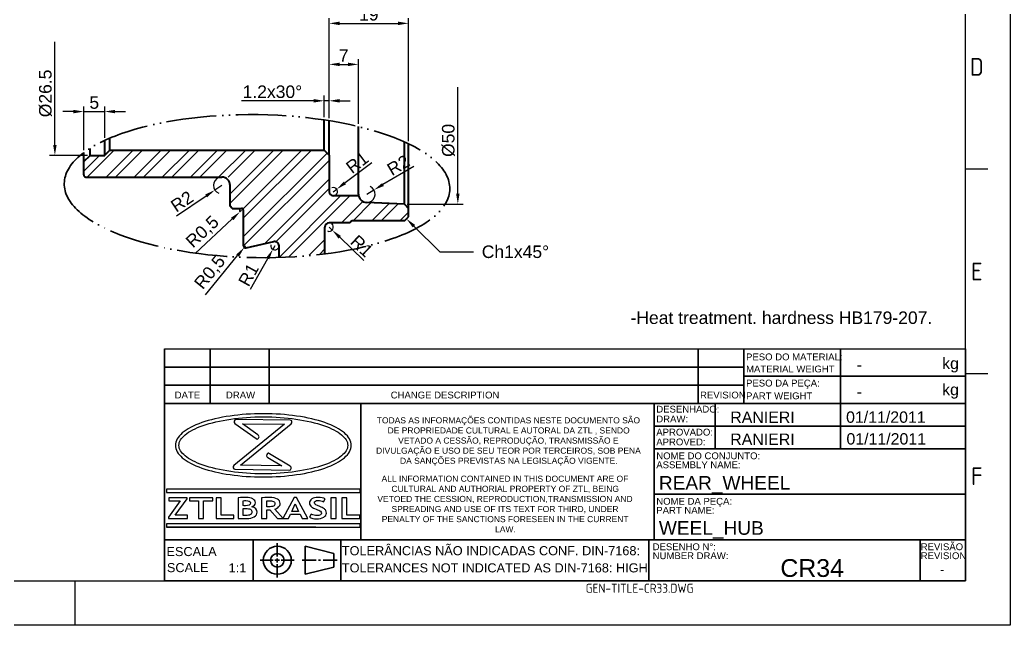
# Model space of a CAD drawing. Header units: millimetres. Extents: x 2429 to 3344, y 1091 to 1407.
# Drawn here: x 2639.6 to 2876.6, y 1091 to 1236 of the extents above; entities that cross this region are included whole.
import ezdxf
from ezdxf import colors
from ezdxf.entities.mleader import LeaderData, LeaderLine
from ezdxf.enums import TextEntityAlignment as Align
from ezdxf.math import Vec2, Vec3

# ---------------------------------------------------------------- set-up
doc = ezdxf.new("R2010")
doc.units = ezdxf.units.MM
doc.linetypes.add('ACAD_ISO02W100', pattern=[15, 12, -3])
doc.linetypes.add('ACAD_ISO05W100', pattern=[33, 24, -3, 0, -3, 0, -3])
for name, color, linetype, lineweight in [('AM_0', 7, 'Continuous', 40), ('AM_5', 3, 'Continuous', 25), ('AM_7', 4, 'Continuous', 35), ('AM_8', 40, 'ACAD_ISO02W100', 35), ('AM_BOR', 2, 'ACAD_ISO05W100', 35)]:
    doc.layers.add(name, color=color, linetype=linetype, lineweight=lineweight)
doc.layers.add('Camada 1', color=7, linetype='Continuous')
doc.styles.add('ACISOTS', font='isocp.shx', dxfattribs={"height": 1})
doc.styles.get("Standard").update_dxf_attribs({"font": 'arial.ttf'})
doc.dimstyles.new('ISO-25', dxfattribs={"dimtxt": 3, "dimasz": 2.5, "dimexe": 1.25, "dimexo": 0.625, "dimtad": 1, "dimtxsty": 'Standard', "dimcen": 2.5, "dimadec": 0, "dimazin": 0, "dimtfac": 1, "dimtmove": 0, "dimatfit": 3, "dimfxl": 1, "dimarcsym": 0})

# ---------------------------------------------------------------- blocks, each defined once
blk = doc.blocks.new('A3 ZTL')
for p, q in [((401.17, 9.78), (401.17, 280.82)), ((19.57, 9.78), (401.17, 9.78))]:
    blk.add_line(p, q)
at = {"layer": 'AM_BOR', "color": 135, "linetype": 'Continuous', "lineweight": 25}
for p, q in [((410.96, 290.61), (410.96, 0)), ((410.96, 0), (0, 0))]:
    blk.add_line(p, q, dxfattribs=at)
at = {"layer": 'AM_BOR', "color": 135, "lineweight": 25}
for p, q in [((406.07, 100.29), (401.17, 100.29)), ((406.07, 55.28), (401.17, 55.28)), ((205.48, 9.78), (205.48, 0))]:
    blk.add_line(p, q, dxfattribs=at)
at = {"layer": 'AM_BOR', "color": 135, "lineweight": 25, "style": 'ACISOTS'}
for s, p in [('D', (403.62, 122.8)), ('E', (403.62, 77.79)), ('F', (403.62, 32.78))]:
    blk.add_text(s, height=3.91, dxfattribs=at).set_placement(p, align=Align.MIDDLE)
blk = doc.blocks.new('*D73')
at = {"layer": 'AM_5', "color": 0, "lineweight": -2}
for p, q in [((2652.43, 1214.02), (2649.93, 1214.02)), ((2654.93, 1204.81), (2654.93, 1215.27)), ((2654.93, 1214.02), (2659.93, 1214.02)), ((2659.93, 1207.73), (2659.93, 1215.27)), ((2662.43, 1214.02), (2664.93, 1214.02))]:
    blk.add_line(p, q, dxfattribs=at)
at = {"layer": 'AM_5', "color": 0}
for points in [[(2652.43, 1214.43), (2652.43, 1213.6), (2654.93, 1214.02)], [(2662.43, 1214.43), (2662.43, 1213.6), (2659.93, 1214.02)]]:
    blk.add_solid(points, dxfattribs=at)
at = {"layer": 'Defpoints', "color": 0}
for p in [(2659.93, 1214.02), (2659.93, 1207.1), (2654.93, 1204.18)]:
    blk.add_point(p, dxfattribs=at)
at = {"layer": 'AM_5', "color": 0, "insert": (2657.43, 1216.17), "char_height": 3, "attachment_point": 5}
blk.add_mtext('5', dxfattribs=at)
blk = doc.blocks.new('*D75')
at = {"layer": 'AM_5', "color": 0, "lineweight": -2}
for p, q in [((2687.93, 1196.33), (2686.27, 1195.21)), ((2677.1, 1189.04), (2684.2, 1193.82))]:
    blk.add_line(p, q, dxfattribs=at)
blk.add_arc((2687.93, 1196.33), 2, 107.9049, 249.7441, dxfattribs=at)
at = {"layer": 'AM_5', "color": 0}
blk.add_solid([(2683.97, 1194.16), (2684.43, 1193.47), (2686.27, 1195.21)], dxfattribs=at)
at = {"layer": 'Defpoints', "color": 0}
for p in [(2686.27, 1195.21), (2687.93, 1196.33)]:
    blk.add_point(p, dxfattribs=at)
at = {"layer": 'AM_5', "color": 0, "insert": (2678.42, 1192.5), "char_height": 3, "attachment_point": 5, "rotation": 33.9342}
blk.add_mtext('R2', dxfattribs=at)
blk = doc.blocks.new('*D76')
at = {"layer": 'AM_5', "color": 0, "lineweight": -2}
for p, q in [((2713.63, 1186.33), (2714.36, 1185.64)), ((2721.94, 1178.37), (2716.16, 1183.91))]:
    blk.add_line(p, q, dxfattribs=at)
blk.add_arc((2713.63, 1186.33), 1, 244.6032, 54.1901, dxfattribs=at)
at = {"layer": 'AM_5', "color": 0}
blk.add_solid([(2716.45, 1184.21), (2715.87, 1183.61), (2714.36, 1185.64)], dxfattribs=at)
at = {"layer": 'Defpoints', "color": 0}
for p in [(2713.63, 1186.33), (2714.36, 1185.64)]:
    blk.add_point(p, dxfattribs=at)
at = {"layer": 'AM_5', "color": 0, "insert": (2721.43, 1181.81), "char_height": 3, "attachment_point": 5, "rotation": 316.223}
blk.add_mtext('R1', dxfattribs=at)
blk = doc.blocks.new('*D77')
at = {"layer": 'AM_5', "color": 0, "lineweight": -2}
for p, q in [((2733.88, 1200.88), (2726.51, 1196.54)), ((2722.63, 1194.25), (2724.36, 1195.26))]:
    blk.add_line(p, q, dxfattribs=at)
blk.add_arc((2722.63, 1194.25), 2, 285.519, 66.3555, dxfattribs=at)
at = {"layer": 'AM_5', "color": 0}
blk.add_solid([(2726.3, 1196.89), (2726.72, 1196.18), (2724.36, 1195.26)], dxfattribs=at)
at = {"layer": 'Defpoints', "color": 0}
for p in [(2724.36, 1195.26), (2722.63, 1194.25)]:
    blk.add_point(p, dxfattribs=at)
at = {"layer": 'AM_5', "color": 0, "insert": (2730.19, 1201.18), "char_height": 3, "attachment_point": 5, "rotation": 30.5457}
blk.add_mtext('R2', dxfattribs=at)
blk = doc.blocks.new('*D78')
at = {"layer": 'AM_5', "color": 0, "lineweight": -2}
for p, q in [((2723.83, 1201.75), (2717.43, 1196.94)), ((2714.63, 1194.83), (2715.43, 1195.43))]:
    blk.add_line(p, q, dxfattribs=at)
blk.add_arc((2714.63, 1194.83), 1, 305.8099, 108.6086, dxfattribs=at)
at = {"layer": 'AM_5', "color": 0}
blk.add_solid([(2717.18, 1197.27), (2717.68, 1196.6), (2715.43, 1195.43)], dxfattribs=at)
at = {"layer": 'Defpoints', "color": 0}
for p in [(2714.63, 1194.83), (2715.43, 1195.43)]:
    blk.add_point(p, dxfattribs=at)
at = {"layer": 'AM_5', "color": 0, "insert": (2720.34, 1201.8), "char_height": 3, "attachment_point": 5, "rotation": 36.9889}
blk.add_mtext('R1', dxfattribs=at)
blk = doc.blocks.new('*D79')
at = {"layer": 'AM_5', "color": 0, "lineweight": -2}
for p, q in [((2693.63, 1181.85), (2693.32, 1181.47)), ((2684.08, 1170.15), (2691.74, 1179.53))]:
    blk.add_line(p, q, dxfattribs=at)
at = {"layer": 'AM_5', "color": 0}
blk.add_solid([(2691.41, 1179.79), (2692.06, 1179.27), (2693.32, 1181.47)], dxfattribs=at)
at = {"layer": 'Defpoints', "color": 0}
for p in [(2693.32, 1181.47), (2693.63, 1181.85)]:
    blk.add_point(p, dxfattribs=at)
at = {"layer": 'AM_5', "color": 0, "insert": (2685.24, 1175.41), "char_height": 3, "attachment_point": 5, "rotation": 50.7765}
blk.add_mtext('R0,5', dxfattribs=at)
blk = doc.blocks.new('*D80')
at = {"layer": 'AM_5', "color": 0, "lineweight": -2}
for p, q in [((2700.63, 1181.88), (2700.15, 1181.01)), ((2694.85, 1171.48), (2698.93, 1178.82))]:
    blk.add_line(p, q, dxfattribs=at)
blk.add_arc((2700.63, 1181.88), 1, 169.3277, 324.1901, dxfattribs=at)
at = {"layer": 'AM_5', "color": 0}
blk.add_solid([(2698.57, 1179.02), (2699.3, 1178.62), (2700.15, 1181.01)], dxfattribs=at)
at = {"layer": 'Defpoints', "color": 0}
for p in [(2700.15, 1181.01), (2700.63, 1181.88)]:
    blk.add_point(p, dxfattribs=at)
at = {"layer": 'AM_5', "color": 0, "insert": (2694.33, 1174.92), "char_height": 3, "attachment_point": 5, "rotation": 60.9474}
blk.add_mtext('R1', dxfattribs=at)
blk = doc.blocks.new('*D81')
at = {"layer": 'AM_5', "color": 0, "lineweight": -2}
for p, q in [((2709.93, 1216.59), (2692.66, 1216.59)), ((2712.43, 1212.64), (2712.43, 1217.84)), ((2713.63, 1216.59), (2712.43, 1216.59)), ((2713.63, 1212.45), (2713.63, 1217.84)), ((2716.13, 1216.59), (2718.63, 1216.59))]:
    blk.add_line(p, q, dxfattribs=at)
at = {"layer": 'AM_5', "color": 0}
for points in [[(2709.93, 1217.01), (2709.93, 1216.18), (2712.43, 1216.59)], [(2716.13, 1217.01), (2716.13, 1216.18), (2713.63, 1216.59)]]:
    blk.add_solid(points, dxfattribs=at)
at = {"layer": 'Defpoints', "color": 0}
for p in [(2713.63, 1216.59), (2712.43, 1212.01), (2713.63, 1211.83)]:
    blk.add_point(p, dxfattribs=at)
at = {"layer": 'AM_5', "color": 0, "insert": (2700.05, 1218.75), "char_height": 3, "attachment_point": 5}
blk.add_mtext('1.2x30%%d', dxfattribs=at)
blk = doc.blocks.new('*D82')
at = {"layer": 'AM_5', "color": 0, "lineweight": -2}
for p, q in [((2692.63, 1190.33), (2692.27, 1189.99)), ((2681.57, 1180.04), (2690.44, 1188.29))]:
    blk.add_line(p, q, dxfattribs=at)
blk.add_arc((2692.63, 1190.33), 0.5, 161.6197, 222.925, dxfattribs=at)
at = {"layer": 'AM_5', "color": 0}
blk.add_solid([(2690.15, 1188.59), (2690.72, 1187.98), (2692.27, 1189.99)], dxfattribs=at)
at = {"layer": 'Defpoints', "color": 0}
for p in [(2692.27, 1189.99), (2692.63, 1190.33)]:
    blk.add_point(p, dxfattribs=at)
at = {"layer": 'AM_5', "color": 0, "insert": (2683.44, 1185.09), "char_height": 3, "attachment_point": 5, "rotation": 42.925}
blk.add_mtext('R0,5', dxfattribs=at)
blk = doc.blocks.new('*D83')
at = {"layer": 'AM_5', "color": 0, "lineweight": -2}
for p, q in [((2713.63, 1212.45), (2713.63, 1226.57)), ((2716.13, 1225.32), (2718.13, 1225.32)), ((2720.63, 1211.05), (2720.63, 1226.57))]:
    blk.add_line(p, q, dxfattribs=at)
at = {"layer": 'AM_5', "color": 0}
for points in [[(2716.13, 1225.73), (2716.13, 1224.9), (2713.63, 1225.32)], [(2718.13, 1225.73), (2718.13, 1224.9), (2720.63, 1225.32)]]:
    blk.add_solid(points, dxfattribs=at)
at = {"layer": 'Defpoints', "color": 0}
for p in [(2720.63, 1225.32), (2713.63, 1211.83), (2720.63, 1210.43)]:
    blk.add_point(p, dxfattribs=at)
at = {"layer": 'AM_5', "color": 0, "insert": (2717.13, 1227.44), "char_height": 3, "attachment_point": 5}
blk.add_mtext('7', dxfattribs=at)
blk = doc.blocks.new('*D84')
at = {"layer": 'AM_5', "color": 0, "lineweight": -2}
for p, q in [((2713.63, 1213.08), (2713.63, 1236.39)), ((2716.13, 1235.14), (2730.13, 1235.14)), ((2732.63, 1206.92), (2732.63, 1236.39))]:
    blk.add_line(p, q, dxfattribs=at)
at = {"layer": 'AM_5', "color": 0}
for points in [[(2716.13, 1235.56), (2716.13, 1234.73), (2713.63, 1235.14)], [(2730.13, 1235.56), (2730.13, 1234.73), (2732.63, 1235.14)]]:
    blk.add_solid(points, dxfattribs=at)
at = {"layer": 'Defpoints', "color": 0}
for p in [(2732.63, 1235.14), (2713.63, 1212.45), (2732.63, 1206.3)]:
    blk.add_point(p, dxfattribs=at)
at = {"layer": 'AM_5', "color": 0, "insert": (2723.13, 1237.3), "char_height": 3, "attachment_point": 5}
blk.add_mtext('19', dxfattribs=at)

msp = doc.modelspace()

# ---------------------------------------------------------------- hatches: boundary and pattern name
at = {"layer": 'AM_7'}
h = msp.add_hatch(dxfattribs=at)
h.set_pattern_fill('ANSI32', color=256, scale=0.5, style=0)
h.set_pattern_definition([(45, (-342.629, -80.3334), (-3.367596, 3.367596), []), (45, (-340.384, -80.3334), (-3.367596, 3.367596), [])])
edge = h.paths.add_edge_path()
edge.add_line((2720.634, 1193.83), (2714.634, 1193.83))
edge.add_arc((2714.634, 1194.83), 1, 180, 270, ccw=False)
edge.add_line((2713.634, 1194.83), (2713.634, 1203.608))
edge.add_line((2713.634, 1203.608), (2712.434, 1204.808))
edge.add_line((2712.434, 1204.808), (2661.134, 1204.808))
edge.add_line((2661.134, 1204.808), (2659.934, 1203.608))
edge.add_line((2659.934, 1203.608), (2659.934, 1203.53))
edge.add_line((2659.934, 1203.53), (2656.434, 1203.53))
edge.add_line((2656.434, 1203.53), (2654.934, 1202.03))
edge.add_line((2654.934, 1202.03), (2654.934, 1198.83))
edge.add_arc((2655.434, 1198.83), 0.5, 180, 270)
edge.add_line((2655.434, 1198.33), (2689.434, 1198.33))
edge.add_arc((2689.434, 1197.83), 0.5, 0, 90, ccw=False)
edge.add_line((2689.934, 1197.83), (2689.934, 1191.33))
edge.add_line((2689.934, 1191.33), (2690.434, 1190.83))
edge.add_line((2690.434, 1190.83), (2692.634, 1190.83))
edge.add_arc((2692.634, 1190.33), 0.5, 0, 90, ccw=False)
edge.add_line((2693.134, 1190.33), (2693.134, 1181.854))
edge.add_arc((2693.634, 1181.854), 0.5, 180, 282.60016)
edge.add_line((2693.743, 1181.366), (2700.416, 1182.858))
edge.add_arc((2700.634, 1181.882), 1, 0, 102.60016, ccw=False)
edge.add_line((2701.634, 1181.882), (2701.634, 1179.076))
edge.add_ellipse((2696.372, 1196.155), major_axis=(-46.124, 0.653), ratio=0.3712639, start_angle=96.85186, end_angle=110.94555)
edge.add_line((2712.634, 1179.929), (2712.634, 1186.33))
edge.add_arc((2713.634, 1186.33), 1, 90, 180, ccw=False)
edge.add_line((2713.634, 1187.33), (2718.634, 1187.33))
edge.add_arc((2719.134, 1187.33), 0.5, 90, 180, ccw=False)
edge.add_line((2719.134, 1187.83), (2731.634, 1187.83))
edge.add_line((2731.634, 1187.83), (2732.634, 1188.83))
edge.add_line((2732.634, 1188.83), (2732.634, 1190.83))
edge.add_line((2732.634, 1190.83), (2731.635, 1191.872))
edge.add_line((2731.635, 1191.872), (2720.634, 1192.33))
edge.add_line((2720.634, 1192.33), (2720.634, 1193.83))

# ---------------------------------------------------------------- linework, layer by layer
at = {"linetype": 'Continuous'}
msp.add_line((2674.261, 1157.192), (2865.925, 1157.192), dxfattribs=at)
at = {"layer": 'AM_0'}
for p, q in [((2712.434, 1204.808), (2712.434, 1212.015)), ((2713.634, 1203.608), (2713.634, 1211.827)), ((2720.634, 1194.248), (2720.634, 1210.426)), ((2659.934, 1203.53), (2659.934, 1207.101)), ((2661.134, 1204.808), (2661.134, 1207.637)), ((2731.635, 1191.872), (2731.635, 1206.765)), ((2732.634, 1188.83), (2732.634, 1206.297)), ((2654.934, 1202.03), (2654.934, 1204.184)), ((2656.434, 1203.53), (2656.434, 1205.211)), ((2659.934, 1203.608), (2661.134, 1204.808)), ((2661.134, 1204.808), (2712.434, 1204.808)), ((2713.634, 1203.608), (2712.434, 1204.808)), ((2654.934, 1202.03), (2656.434, 1203.53)), ((2654.934, 1198.83), (2654.934, 1202.03)), ((2656.434, 1203.53), (2659.934, 1203.53)), ((2713.634, 1203.608), (2713.634, 1194.83)), ((2655.434, 1198.33), (2687.934, 1198.33)), ((2689.934, 1191.33), (2689.934, 1196.33)), ((2720.634, 1193.83), (2714.634, 1193.83)), ((2731.635, 1191.872), (2722.551, 1192.25)), ((2690.434, 1190.83), (2689.934, 1191.33)), ((2690.434, 1190.83), (2692.634, 1190.83)), ((2693.134, 1181.854), (2693.134, 1190.33)), ((2731.635, 1191.872), (2732.634, 1190.83)), ((2718.634, 1187.33), (2713.634, 1187.33)), ((2718.634, 1187.33), (2718.634, 1187.33)), ((2731.634, 1187.83), (2719.134, 1187.83)), ((2731.634, 1187.83), (2732.634, 1188.83)), ((2712.634, 1179.929), (2712.634, 1186.33)), ((2693.743, 1181.366), (2700.416, 1182.858)), ((2701.634, 1179.076), (2701.634, 1181.882))]:
    msp.add_line(p, q, dxfattribs=at)
for centre, radius, start, end in [((2655.434, 1198.83), 0.5, 180, 270), ((2687.934, 1196.33), 2, 0, 90), ((2714.634, 1194.83), 1, 180, 270), ((2722.634, 1194.248), 2, 180, 267.61406), ((2692.634, 1190.33), 0.5, 0, 90), ((2713.634, 1186.33), 1, 90, 180), ((2719.134, 1187.33), 0.5, 90, 180), ((2700.634, 1181.882), 1, 0, 102.60016), ((2693.634, 1181.854), 0.5, 180, 282.60016)]:
    msp.add_arc(centre, radius, start, end, dxfattribs=at)
at = {"layer": 'AM_5'}
for p, q in [((2648.009, 1206.03), (2648.009, 1230.7)), ((2744.42, 1194.372), (2744.42, 1219.832)), ((2655.809, 1203.53), (2646.759, 1203.53)), ((2732.26, 1191.872), (2745.67, 1191.872))]:
    msp.add_line(p, q, dxfattribs=at)
for points in [[(2647.592, 1206.03), (2648.426, 1206.03), (2648.009, 1203.53)], [(2744.003, 1194.372), (2744.837, 1194.372), (2744.42, 1191.872)]]:
    msp.add_solid(points, dxfattribs=at)
at = {"layer": 'AM_8', "color": 0, "linetype": 'Continuous'}
for p, q in [((2674.261, 1157.192), (2674.261, 1101.653)), ((2685.151, 1157.192), (2685.151, 1144.124)), ((2699.308, 1157.192), (2699.308, 1144.124)), ((2801.944, 1157.192), (2801.944, 1144.124)), ((2812.834, 1144.124), (2812.834, 1157.192)), ((2835.978, 1157.192), (2835.978, 1150.658)), ((2865.925, 1101.653), (2865.925, 1157.192)), ((2812.834, 1152.836), (2674.261, 1152.836)), ((2812.834, 1150.658), (2865.925, 1150.658)), ((2835.978, 1150.658), (2835.978, 1144.124)), ((2674.261, 1148.48), (2812.834, 1148.48)), ((2674.261, 1144.124), (2789.695, 1144.124)), ((2721.248, 1144.124), (2721.248, 1111.454)), ((2789.695, 1144.124), (2865.925, 1144.124)), ((2791.358, 1144.124), (2791.358, 1123.433)), ((2806.03, 1144.124), (2806.03, 1133.234)), ((2835.978, 1144.124), (2835.978, 1133.234)), ((2791.358, 1138.679), (2865.925, 1138.679)), ((2791.358, 1133.234), (2865.925, 1133.234)), ((2791.358, 1123.433), (2791.358, 1111.454)), ((2791.358, 1122.344), (2865.925, 1122.344)), ((2674.738, 1114.515), (2710.413, 1114.515)), ((2789.695, 1111.454), (2674.261, 1111.454)), ((2722.571, 1111.454), (2674.261, 1111.454)), ((2695.425, 1111.454), (2695.425, 1101.653)), ((2716.396, 1111.454), (2716.396, 1101.653)), ((2789.695, 1111.454), (2855.035, 1111.454)), ((2790.149, 1101.653), (2790.149, 1111.454)), ((2865.925, 1111.454), (2855.035, 1111.454)), ((2855.035, 1111.454), (2855.035, 1101.653)), ((2701.228, 1110.668), (2701.228, 1107.436)), ((2714.766, 1108.169), (2707.915, 1109.906)), ((2707.915, 1109.906), (2707.915, 1103.201)), ((2701.228, 1106.987), (2701.228, 1106.022)), ((2714.766, 1108.169), (2714.766, 1104.938)), ((2697.133, 1106.553), (2700.207, 1106.553)), ((2700.674, 1106.553), (2701.756, 1106.553)), ((2701.228, 1105.589), (2701.228, 1102.439)), ((2702.172, 1106.553), (2705.227, 1106.553)), ((2707.168, 1106.553), (2710.537, 1106.553)), ((2714.766, 1104.938), (2707.915, 1103.201)), ((2711.056, 1106.553), (2711.598, 1106.553)), ((2712.225, 1106.553), (2715.561, 1106.553)), ((2674.261, 1101.653), (2865.925, 1101.653))]:
    msp.add_line(p, q, dxfattribs=at)
for radius in [3.352, 1.616]:
    msp.add_circle((2701.228, 1106.553), radius, dxfattribs=at)
at = {"layer": 'AM_BOR', "ltscale": 0.5, "extrusion": (0, 0, -1)}
msp.add_ellipse((2696.372, 1196.155), major_axis=(-46.124, 0.653), ratio=0.3712639, dxfattribs=at)
at = {"layer": 'Camada 1'}
for points, knots in [([(2697.884, 1141.648), (2700.693, 1141.648), (2703.378, 1141.451), (2705.831, 1141.095), (2705.831, 1141.095), (2708.38, 1140.725), (2710.679, 1140.182), (2712.607, 1139.509), (2712.607, 1139.509), (2714.587, 1138.819), (2716.184, 1137.985), (2717.276, 1137.052), (2717.276, 1137.052), (2718.339, 1136.143), (2718.926, 1135.138), (2718.926, 1134.076), (2718.926, 1134.076), (2718.926, 1133.014), (2718.339, 1132.009), (2717.276, 1131.1), (2717.276, 1131.1), (2716.184, 1130.167), (2714.587, 1129.333), (2712.607, 1128.642), (2712.607, 1128.642), (2710.679, 1127.969), (2708.38, 1127.426), (2705.831, 1127.056), (2705.831, 1127.056), (2703.378, 1126.7), (2700.693, 1126.503), (2697.884, 1126.503), (2697.884, 1126.503), (2695.074, 1126.503), (2692.389, 1126.7), (2689.936, 1127.056), (2689.936, 1127.056), (2687.387, 1127.426), (2685.088, 1127.969), (2683.16, 1128.642), (2683.16, 1128.642), (2681.181, 1129.333), (2679.583, 1130.167), (2678.491, 1131.1), (2678.491, 1131.1), (2677.428, 1132.009), (2676.841, 1133.014), (2676.841, 1134.076), (2676.841, 1134.076), (2676.841, 1135.138), (2677.428, 1136.143), (2678.491, 1137.052), (2678.491, 1137.052), (2679.583, 1137.985), (2681.181, 1138.819), (2683.16, 1139.509), (2683.16, 1139.509), (2685.088, 1140.182), (2687.387, 1140.725), (2689.937, 1141.095), (2689.937, 1141.095), (2692.389, 1141.451), (2695.074, 1141.648), (2697.884, 1141.648)], [0, 0, 0, 0, 0.0588235, 0.0588235, 0.0588235, 0.0588235, 0.1176471, 0.1176471, 0.1176471, 0.1176471, 0.1764706, 0.1764706, 0.1764706, 0.1764706, 0.2352941, 0.2352941, 0.2352941, 0.2352941, 0.2941176, 0.2941176, 0.2941176, 0.2941176, 0.3529412, 0.3529412, 0.3529412, 0.3529412, 0.4117647, 0.4117647, 0.4117647, 0.4117647, 0.4705882, 0.4705882, 0.4705882, 0.4705882, 0.5294118, 0.5294118, 0.5294118, 0.5294118, 0.5882353, 0.5882353, 0.5882353, 0.5882353, 0.6470588, 0.6470588, 0.6470588, 0.6470588, 0.7058824, 0.7058824, 0.7058824, 0.7058824, 0.7647059, 0.7647059, 0.7647059, 0.7647059, 0.8235294, 0.8235294, 0.8235294, 0.8235294, 0.8823529, 0.8823529, 0.8823529, 0.8823529, 1, 1, 1, 1]), ([(2697.884, 1140.901), (2695.123, 1140.901), (2692.49, 1140.709), (2690.088, 1140.361), (2690.088, 1140.361), (2687.592, 1140), (2685.346, 1139.471), (2683.467, 1138.815), (2683.467, 1138.815), (2681.639, 1138.177), (2680.165, 1137.423), (2679.162, 1136.595), (2679.162, 1136.595), (2678.209, 1135.809), (2677.683, 1134.957), (2677.683, 1134.076), (2677.683, 1134.076), (2677.683, 1133.195), (2678.209, 1132.343), (2679.162, 1131.557), (2679.162, 1131.557), (2680.165, 1130.729), (2681.639, 1129.975), (2683.467, 1129.337), (2683.467, 1129.337), (2685.346, 1128.681), (2687.592, 1128.152), (2690.088, 1127.79), (2690.088, 1127.79), (2692.49, 1127.443), (2695.123, 1127.25), (2697.884, 1127.25), (2697.884, 1127.25), (2700.644, 1127.25), (2703.278, 1127.443), (2705.679, 1127.79), (2705.679, 1127.79), (2708.175, 1128.152), (2710.421, 1128.681), (2712.3, 1129.337), (2712.3, 1129.337), (2714.129, 1129.975), (2715.602, 1130.729), (2716.606, 1131.557), (2716.606, 1131.557), (2717.558, 1132.343), (2718.084, 1133.195), (2718.084, 1134.076), (2718.084, 1134.076), (2718.084, 1134.957), (2717.558, 1135.809), (2716.606, 1136.595), (2716.606, 1136.595), (2715.602, 1137.423), (2714.129, 1138.177), (2712.3, 1138.815), (2712.3, 1138.815), (2710.421, 1139.471), (2708.175, 1140), (2705.679, 1140.361), (2705.679, 1140.361), (2703.277, 1140.709), (2700.644, 1140.901), (2697.884, 1140.901)], [0, 0, 0, 0, 0.0588235, 0.0588235, 0.0588235, 0.0588235, 0.1176471, 0.1176471, 0.1176471, 0.1176471, 0.1764706, 0.1764706, 0.1764706, 0.1764706, 0.2352941, 0.2352941, 0.2352941, 0.2352941, 0.2941176, 0.2941176, 0.2941176, 0.2941176, 0.3529412, 0.3529412, 0.3529412, 0.3529412, 0.4117647, 0.4117647, 0.4117647, 0.4117647, 0.4705882, 0.4705882, 0.4705882, 0.4705882, 0.5294118, 0.5294118, 0.5294118, 0.5294118, 0.5882353, 0.5882353, 0.5882353, 0.5882353, 0.6470588, 0.6470588, 0.6470588, 0.6470588, 0.7058824, 0.7058824, 0.7058824, 0.7058824, 0.7647059, 0.7647059, 0.7647059, 0.7647059, 0.8235294, 0.8235294, 0.8235294, 0.8235294, 0.8823529, 0.8823529, 0.8823529, 0.8823529, 1, 1, 1, 1]), ([(2696.133, 1135.688), (2696.133, 1135.688), (2691.092, 1139.301), (2691.092, 1139.301), (2691.092, 1139.301), (2690.717, 1139.57), (2690.869, 1140.252), (2691.311, 1140.249), (2691.311, 1140.249), (2691.311, 1140.249), (2704.331, 1140.144), (2704.331, 1140.144), (2704.331, 1140.144), (2704.759, 1140.141), (2704.918, 1139.496), (2704.569, 1139.212), (2704.569, 1139.212), (2704.569, 1139.212), (2692.447, 1129.337), (2692.447, 1129.337), (2692.447, 1129.337), (2692.447, 1129.337), (2702.272, 1129.179), (2702.272, 1129.179), (2702.272, 1129.179), (2702.272, 1129.179), (2698.967, 1131.169), (2698.967, 1131.169), (2698.967, 1131.169), (2698.75, 1131.3), (2698.533, 1131.431), (2698.722, 1131.885), (2698.722, 1131.885), (2698.911, 1132.339), (2699.129, 1132.208), (2699.346, 1132.078), (2699.346, 1132.078), (2699.346, 1132.078), (2704.3, 1129.093), (2704.3, 1129.093), (2704.3, 1129.093), (2704.705, 1128.849), (2704.562, 1128.122), (2704.105, 1128.129), (2704.105, 1128.129), (2704.105, 1128.129), (2691.086, 1128.339), (2691.086, 1128.339), (2691.086, 1128.339), (2690.659, 1128.345), (2690.503, 1128.987), (2690.851, 1129.271), (2690.851, 1129.271), (2690.851, 1129.271), (2702.96, 1139.135), (2702.96, 1139.135), (2702.96, 1139.135), (2702.96, 1139.135), (2692.868, 1139.217), (2692.868, 1139.217), (2692.868, 1139.217), (2692.868, 1139.217), (2696.569, 1136.564), (2696.569, 1136.564), (2696.569, 1136.564), (2696.775, 1136.417), (2696.981, 1136.269), (2696.764, 1135.831), (2696.764, 1135.831), (2696.546, 1135.393), (2696.34, 1135.54), (2696.133, 1135.688)], [0, 0, 0, 0, 0.0526316, 0.0526316, 0.0526316, 0.0526316, 0.1052632, 0.1052632, 0.1052632, 0.1052632, 0.1578947, 0.1578947, 0.1578947, 0.1578947, 0.2105263, 0.2105263, 0.2105263, 0.2105263, 0.2631579, 0.2631579, 0.2631579, 0.2631579, 0.3157895, 0.3157895, 0.3157895, 0.3157895, 0.3684211, 0.3684211, 0.3684211, 0.3684211, 0.4210526, 0.4210526, 0.4210526, 0.4210526, 0.4736842, 0.4736842, 0.4736842, 0.4736842, 0.5263158, 0.5263158, 0.5263158, 0.5263158, 0.5789474, 0.5789474, 0.5789474, 0.5789474, 0.6315789, 0.6315789, 0.6315789, 0.6315789, 0.6842105, 0.6842105, 0.6842105, 0.6842105, 0.7368421, 0.7368421, 0.7368421, 0.7368421, 0.7894737, 0.7894737, 0.7894737, 0.7894737, 0.8421053, 0.8421053, 0.8421053, 0.8421053, 0.8947368, 0.8947368, 0.8947368, 0.8947368, 1, 1, 1, 1]), ([(2674.828, 1123.581), (2674.828, 1123.581), (2720.939, 1123.581), (2720.939, 1123.581), (2720.939, 1123.581), (2720.939, 1123.581), (2721.03, 1123.581), (2721.03, 1123.581), (2721.03, 1123.581), (2721.03, 1123.581), (2721.03, 1123.491), (2721.03, 1123.491), (2721.03, 1123.491), (2721.03, 1123.491), (2721.03, 1122.891), (2721.03, 1122.891), (2721.03, 1122.891), (2721.03, 1122.891), (2721.03, 1122.8), (2721.03, 1122.8), (2721.03, 1122.8), (2721.03, 1122.8), (2720.939, 1122.8), (2720.939, 1122.8), (2720.939, 1122.8), (2720.939, 1122.8), (2674.828, 1122.8), (2674.828, 1122.8), (2674.828, 1122.8), (2674.828, 1122.8), (2674.738, 1122.8), (2674.738, 1122.8), (2674.738, 1122.8), (2674.738, 1122.8), (2674.738, 1122.891), (2674.738, 1122.891), (2674.738, 1122.891), (2674.738, 1122.891), (2674.738, 1123.491), (2674.738, 1123.491), (2674.738, 1123.491), (2674.738, 1123.491), (2674.738, 1123.581), (2674.738, 1123.581), (2674.738, 1123.581), (2674.738, 1123.581), (2674.828, 1123.581), (2674.828, 1123.581)], [0, 0, 0, 0, 0.0769231, 0.0769231, 0.0769231, 0.0769231, 0.1538462, 0.1538462, 0.1538462, 0.1538462, 0.2307692, 0.2307692, 0.2307692, 0.2307692, 0.3076923, 0.3076923, 0.3076923, 0.3076923, 0.3846154, 0.3846154, 0.3846154, 0.3846154, 0.4615385, 0.4615385, 0.4615385, 0.4615385, 0.5384615, 0.5384615, 0.5384615, 0.5384615, 0.6153846, 0.6153846, 0.6153846, 0.6153846, 0.6923077, 0.6923077, 0.6923077, 0.6923077, 0.7692308, 0.7692308, 0.7692308, 0.7692308, 0.8461538, 0.8461538, 0.8461538, 0.8461538, 1, 1, 1, 1]), ([(2675.197, 1116.564), (2675.197, 1116.564), (2675.197, 1116.849), (2675.197, 1116.849), (2675.197, 1116.849), (2675.197, 1116.849), (2678.017, 1120.75), (2678.017, 1120.75), (2678.017, 1120.75), (2678.017, 1120.75), (2675.244, 1120.75), (2675.244, 1120.75), (2675.244, 1120.75), (2675.244, 1120.75), (2675.244, 1121.534), (2675.244, 1121.534), (2675.244, 1121.534), (2675.244, 1121.534), (2679.653, 1121.534), (2679.653, 1121.534), (2679.653, 1121.534), (2679.653, 1121.534), (2679.653, 1121.249), (2679.653, 1121.249), (2679.653, 1121.249), (2679.653, 1121.249), (2676.823, 1117.348), (2676.823, 1117.348), (2676.823, 1117.348), (2676.823, 1117.348), (2679.754, 1117.348), (2679.754, 1117.348), (2679.754, 1117.348), (2679.754, 1117.348), (2679.754, 1116.564), (2679.754, 1116.564), (2679.754, 1116.564), (2679.754, 1116.564), (2675.197, 1116.564), (2675.197, 1116.564)], [0, 0, 0, 0, 0.0909091, 0.0909091, 0.0909091, 0.0909091, 0.1818182, 0.1818182, 0.1818182, 0.1818182, 0.2727273, 0.2727273, 0.2727273, 0.2727273, 0.3636364, 0.3636364, 0.3636364, 0.3636364, 0.4545455, 0.4545455, 0.4545455, 0.4545455, 0.5454545, 0.5454545, 0.5454545, 0.5454545, 0.6363636, 0.6363636, 0.6363636, 0.6363636, 0.7272727, 0.7272727, 0.7272727, 0.7272727, 0.8181818, 0.8181818, 0.8181818, 0.8181818, 1, 1, 1, 1]), ([(2683.567, 1120.75), (2683.567, 1120.75), (2683.567, 1116.564), (2683.567, 1116.564), (2683.567, 1116.564), (2683.567, 1116.564), (2682.366, 1116.564), (2682.366, 1116.564), (2682.366, 1116.564), (2682.366, 1116.564), (2682.366, 1120.75), (2682.366, 1120.75), (2682.366, 1120.75), (2682.366, 1120.75), (2680.215, 1120.75), (2680.215, 1120.75), (2680.215, 1120.75), (2680.215, 1120.75), (2680.215, 1121.534), (2680.215, 1121.534), (2680.215, 1121.534), (2680.215, 1121.534), (2685.814, 1121.534), (2685.814, 1121.534), (2685.814, 1121.534), (2685.814, 1121.534), (2685.814, 1120.75), (2685.814, 1120.75), (2685.814, 1120.75), (2685.814, 1120.75), (2683.567, 1120.75), (2683.567, 1120.75)], [0, 0, 0, 0, 0.1111111, 0.1111111, 0.1111111, 0.1111111, 0.2222222, 0.2222222, 0.2222222, 0.2222222, 0.3333333, 0.3333333, 0.3333333, 0.3333333, 0.4444444, 0.4444444, 0.4444444, 0.4444444, 0.5555556, 0.5555556, 0.5555556, 0.5555556, 0.6666667, 0.6666667, 0.6666667, 0.6666667, 0.7777778, 0.7777778, 0.7777778, 0.7777778, 1, 1, 1, 1]), ([(2686.599, 1116.564), (2686.599, 1116.564), (2686.599, 1121.534), (2686.599, 1121.534), (2686.599, 1121.534), (2686.599, 1121.534), (2687.8, 1121.534), (2687.8, 1121.534), (2687.8, 1121.534), (2687.8, 1121.534), (2687.8, 1117.348), (2687.8, 1117.348), (2687.8, 1117.348), (2687.8, 1117.348), (2690.856, 1117.348), (2690.856, 1117.348), (2690.856, 1117.348), (2690.856, 1117.348), (2690.856, 1116.564), (2690.856, 1116.564), (2690.856, 1116.564), (2690.856, 1116.564), (2686.599, 1116.564), (2686.599, 1116.564)], [0, 0, 0, 0, 0.1428571, 0.1428571, 0.1428571, 0.1428571, 0.2857143, 0.2857143, 0.2857143, 0.2857143, 0.4285714, 0.4285714, 0.4285714, 0.4285714, 0.5714286, 0.5714286, 0.5714286, 0.5714286, 0.7142857, 0.7142857, 0.7142857, 0.7142857, 1, 1, 1, 1]), ([(2693.893, 1116.564), (2693.893, 1116.564), (2691.824, 1116.564), (2691.824, 1116.564), (2691.824, 1116.564), (2691.824, 1116.564), (2691.824, 1121.53), (2691.824, 1121.53), (2691.824, 1121.53), (2692.736, 1121.561), (2693.375, 1121.578), (2693.74, 1121.578), (2693.74, 1121.578), (2694.443, 1121.578), (2694.991, 1121.467), (2695.387, 1121.246), (2695.387, 1121.246), (2695.782, 1121.026), (2695.979, 1120.711), (2695.979, 1120.303), (2695.979, 1120.303), (2695.979, 1119.909), (2695.696, 1119.598), (2695.13, 1119.369), (2695.13, 1119.369), (2695.97, 1119.154), (2696.391, 1118.711), (2696.391, 1118.039), (2696.391, 1118.039), (2696.391, 1117.587), (2696.157, 1117.228), (2695.694, 1116.962), (2695.694, 1116.962), (2695.229, 1116.697), (2694.629, 1116.564), (2693.893, 1116.564)], [0, 0, 0, 0, 0.1, 0.1, 0.1, 0.1, 0.2, 0.2, 0.2, 0.2, 0.3, 0.3, 0.3, 0.3, 0.4, 0.4, 0.4, 0.4, 0.5, 0.5, 0.5, 0.5, 0.6, 0.6, 0.6, 0.6, 0.7, 0.7, 0.7, 0.7, 0.8, 0.8, 0.8, 0.8, 1, 1, 1, 1]), ([(2701.264, 1116.564), (2701.264, 1116.564), (2699.46, 1118.616), (2699.46, 1118.616), (2699.46, 1118.616), (2699.279, 1118.618), (2699.025, 1118.626), (2698.697, 1118.64), (2698.697, 1118.64), (2698.697, 1118.64), (2698.697, 1116.564), (2698.697, 1116.564), (2698.697, 1116.564), (2698.697, 1116.564), (2697.451, 1116.564), (2697.451, 1116.564), (2697.451, 1116.564), (2697.451, 1116.564), (2697.451, 1121.534), (2697.451, 1121.534), (2697.451, 1121.534), (2697.519, 1121.534), (2697.779, 1121.542), (2698.233, 1121.559), (2698.233, 1121.559), (2698.685, 1121.576), (2699.049, 1121.585), (2699.326, 1121.585), (2699.326, 1121.585), (2701.044, 1121.585), (2701.903, 1121.096), (2701.903, 1120.119), (2701.903, 1120.119), (2701.903, 1119.825), (2701.783, 1119.557), (2701.546, 1119.315), (2701.546, 1119.315), (2701.31, 1119.073), (2701.011, 1118.903), (2700.651, 1118.803), (2700.651, 1118.803), (2700.651, 1118.803), (2702.649, 1116.564), (2702.649, 1116.564), (2702.649, 1116.564), (2702.649, 1116.564), (2701.264, 1116.564), (2701.264, 1116.564)], [0, 0, 0, 0, 0.0769231, 0.0769231, 0.0769231, 0.0769231, 0.1538462, 0.1538462, 0.1538462, 0.1538462, 0.2307692, 0.2307692, 0.2307692, 0.2307692, 0.3076923, 0.3076923, 0.3076923, 0.3076923, 0.3846154, 0.3846154, 0.3846154, 0.3846154, 0.4615385, 0.4615385, 0.4615385, 0.4615385, 0.5384615, 0.5384615, 0.5384615, 0.5384615, 0.6153846, 0.6153846, 0.6153846, 0.6153846, 0.6923077, 0.6923077, 0.6923077, 0.6923077, 0.7692308, 0.7692308, 0.7692308, 0.7692308, 0.8461538, 0.8461538, 0.8461538, 0.8461538, 1, 1, 1, 1]), ([(2707.174, 1116.564), (2707.174, 1116.564), (2706.68, 1117.571), (2706.68, 1117.571), (2706.68, 1117.571), (2706.68, 1117.571), (2704.362, 1117.571), (2704.362, 1117.571), (2704.362, 1117.571), (2704.362, 1117.571), (2703.891, 1116.564), (2703.891, 1116.564), (2703.891, 1116.564), (2703.891, 1116.564), (2702.558, 1116.564), (2702.558, 1116.564), (2702.558, 1116.564), (2702.558, 1116.564), (2705.254, 1121.602), (2705.254, 1121.602), (2705.254, 1121.602), (2705.254, 1121.602), (2705.781, 1121.602), (2705.781, 1121.602), (2705.781, 1121.602), (2705.781, 1121.602), (2708.499, 1116.564), (2708.499, 1116.564), (2708.499, 1116.564), (2708.499, 1116.564), (2707.174, 1116.564), (2707.174, 1116.564)], [0, 0, 0, 0, 0.1111111, 0.1111111, 0.1111111, 0.1111111, 0.2222222, 0.2222222, 0.2222222, 0.2222222, 0.3333333, 0.3333333, 0.3333333, 0.3333333, 0.4444444, 0.4444444, 0.4444444, 0.4444444, 0.5555556, 0.5555556, 0.5555556, 0.5555556, 0.6666667, 0.6666667, 0.6666667, 0.6666667, 0.7777778, 0.7777778, 0.7777778, 0.7777778, 1, 1, 1, 1]), ([(2708.891, 1116.838), (2708.891, 1116.838), (2709.336, 1117.629), (2709.336, 1117.629), (2709.336, 1117.629), (2709.808, 1117.385), (2710.275, 1117.263), (2710.733, 1117.263), (2710.733, 1117.263), (2711.439, 1117.263), (2711.791, 1117.444), (2711.791, 1117.805), (2711.791, 1117.805), (2711.791, 1117.975), (2711.707, 1118.136), (2711.542, 1118.29), (2711.542, 1118.29), (2711.376, 1118.444), (2711.033, 1118.617), (2710.514, 1118.808), (2710.514, 1118.808), (2709.996, 1118.999), (2709.646, 1119.156), (2709.466, 1119.279), (2709.466, 1119.279), (2709.287, 1119.403), (2709.148, 1119.549), (2709.05, 1119.719), (2709.05, 1119.719), (2708.954, 1119.888), (2708.905, 1120.076), (2708.905, 1120.282), (2708.905, 1120.282), (2708.905, 1120.666), (2709.098, 1120.985), (2709.48, 1121.238), (2709.48, 1121.238), (2709.863, 1121.492), (2710.355, 1121.618), (2710.955, 1121.618), (2710.955, 1121.618), (2711.737, 1121.618), (2712.311, 1121.51), (2712.678, 1121.296), (2712.678, 1121.296), (2712.678, 1121.296), (2712.312, 1120.537), (2712.312, 1120.537), (2712.312, 1120.537), (2711.891, 1120.758), (2711.445, 1120.869), (2710.979, 1120.869), (2710.979, 1120.869), (2710.702, 1120.869), (2710.487, 1120.815), (2710.335, 1120.708), (2710.335, 1120.708), (2710.182, 1120.6), (2710.106, 1120.46), (2710.106, 1120.289), (2710.106, 1120.289), (2710.106, 1120.004), (2710.535, 1119.708), (2711.393, 1119.4), (2711.393, 1119.4), (2711.846, 1119.237), (2712.172, 1119.087), (2712.372, 1118.95), (2712.372, 1118.95), (2712.572, 1118.814), (2712.725, 1118.654), (2712.829, 1118.472), (2712.829, 1118.472), (2712.935, 1118.29), (2712.987, 1118.087), (2712.987, 1117.863), (2712.987, 1117.863), (2712.987, 1117.46), (2712.771, 1117.129), (2712.337, 1116.869), (2712.337, 1116.869), (2711.906, 1116.609), (2711.326, 1116.479), (2710.599, 1116.479), (2710.599, 1116.479), (2709.969, 1116.479), (2709.4, 1116.598), (2708.891, 1116.838)], [0, 0, 0, 0, 0.0434783, 0.0434783, 0.0434783, 0.0434783, 0.0869565, 0.0869565, 0.0869565, 0.0869565, 0.1304348, 0.1304348, 0.1304348, 0.1304348, 0.173913, 0.173913, 0.173913, 0.173913, 0.2173913, 0.2173913, 0.2173913, 0.2173913, 0.2608696, 0.2608696, 0.2608696, 0.2608696, 0.3043478, 0.3043478, 0.3043478, 0.3043478, 0.3478261, 0.3478261, 0.3478261, 0.3478261, 0.3913043, 0.3913043, 0.3913043, 0.3913043, 0.4347826, 0.4347826, 0.4347826, 0.4347826, 0.4782609, 0.4782609, 0.4782609, 0.4782609, 0.5217391, 0.5217391, 0.5217391, 0.5217391, 0.5652174, 0.5652174, 0.5652174, 0.5652174, 0.6086957, 0.6086957, 0.6086957, 0.6086957, 0.6521739, 0.6521739, 0.6521739, 0.6521739, 0.6956522, 0.6956522, 0.6956522, 0.6956522, 0.7391304, 0.7391304, 0.7391304, 0.7391304, 0.7826087, 0.7826087, 0.7826087, 0.7826087, 0.826087, 0.826087, 0.826087, 0.826087, 0.8695652, 0.8695652, 0.8695652, 0.8695652, 0.9130435, 0.9130435, 0.9130435, 0.9130435, 1, 1, 1, 1]), ([(2714.071, 1116.564), (2714.071, 1116.564), (2714.071, 1121.534), (2714.071, 1121.534), (2714.071, 1121.534), (2714.071, 1121.534), (2715.271, 1121.534), (2715.271, 1121.534), (2715.271, 1121.534), (2715.271, 1121.534), (2715.271, 1116.564), (2715.271, 1116.564), (2715.271, 1116.564), (2715.271, 1116.564), (2714.071, 1116.564), (2714.071, 1116.564)], [0, 0, 0, 0, 0.2, 0.2, 0.2, 0.2, 0.4, 0.4, 0.4, 0.4, 0.6, 0.6, 0.6, 0.6, 1, 1, 1, 1]), ([(2716.679, 1116.564), (2716.679, 1116.564), (2716.679, 1121.534), (2716.679, 1121.534), (2716.679, 1121.534), (2716.679, 1121.534), (2717.879, 1121.534), (2717.879, 1121.534), (2717.879, 1121.534), (2717.879, 1121.534), (2717.879, 1117.348), (2717.879, 1117.348), (2717.879, 1117.348), (2717.879, 1117.348), (2720.936, 1117.348), (2720.936, 1117.348), (2720.936, 1117.348), (2720.936, 1117.348), (2720.936, 1116.564), (2720.936, 1116.564), (2720.936, 1116.564), (2720.936, 1116.564), (2716.679, 1116.564), (2716.679, 1116.564)], [0, 0, 0, 0, 0.1428571, 0.1428571, 0.1428571, 0.1428571, 0.2857143, 0.2857143, 0.2857143, 0.2857143, 0.4285714, 0.4285714, 0.4285714, 0.4285714, 0.5714286, 0.5714286, 0.5714286, 0.5714286, 0.7142857, 0.7142857, 0.7142857, 0.7142857, 1, 1, 1, 1]), ([(2693.025, 1120.825), (2693.025, 1120.825), (2693.025, 1119.634), (2693.025, 1119.634), (2693.025, 1119.634), (2693.209, 1119.625), (2693.403, 1119.621), (2693.606, 1119.621), (2693.606, 1119.621), (2694.388, 1119.621), (2694.779, 1119.836), (2694.779, 1120.268), (2694.779, 1120.268), (2694.779, 1120.65), (2694.424, 1120.841), (2693.713, 1120.841), (2693.713, 1120.841), (2693.526, 1120.841), (2693.296, 1120.835), (2693.025, 1120.825)], [0, 0, 0, 0, 0.1666667, 0.1666667, 0.1666667, 0.1666667, 0.3333333, 0.3333333, 0.3333333, 0.3333333, 0.5, 0.5, 0.5, 0.5, 0.6666667, 0.6666667, 0.6666667, 0.6666667, 1, 1, 1, 1]), ([(2693.025, 1118.946), (2693.025, 1118.946), (2693.025, 1117.304), (2693.025, 1117.304), (2693.025, 1117.304), (2693.268, 1117.288), (2693.464, 1117.279), (2693.616, 1117.279), (2693.616, 1117.279), (2694.151, 1117.279), (2694.541, 1117.347), (2694.782, 1117.48), (2694.782, 1117.48), (2695.023, 1117.613), (2695.144, 1117.835), (2695.144, 1118.144), (2695.144, 1118.144), (2695.144, 1118.427), (2695.032, 1118.633), (2694.807, 1118.762), (2694.807, 1118.762), (2694.582, 1118.891), (2694.189, 1118.955), (2693.63, 1118.955), (2693.63, 1118.955), (2693.513, 1118.955), (2693.312, 1118.953), (2693.025, 1118.946)], [0, 0, 0, 0, 0.125, 0.125, 0.125, 0.125, 0.25, 0.25, 0.25, 0.25, 0.375, 0.375, 0.375, 0.375, 0.5, 0.5, 0.5, 0.5, 0.625, 0.625, 0.625, 0.625, 0.75, 0.75, 0.75, 0.75, 1, 1, 1, 1]), ([(2698.697, 1120.767), (2698.697, 1120.767), (2698.697, 1119.387), (2698.697, 1119.387), (2698.697, 1119.387), (2698.92, 1119.373), (2699.09, 1119.366), (2699.206, 1119.366), (2699.206, 1119.366), (2699.708, 1119.366), (2700.075, 1119.418), (2700.306, 1119.522), (2700.306, 1119.522), (2700.54, 1119.626), (2700.656, 1119.828), (2700.656, 1120.129), (2700.656, 1120.129), (2700.656, 1120.373), (2700.532, 1120.545), (2700.281, 1120.641), (2700.281, 1120.641), (2700.032, 1120.738), (2699.64, 1120.787), (2699.104, 1120.787), (2699.104, 1120.787), (2698.975, 1120.787), (2698.839, 1120.781), (2698.697, 1120.767)], [0, 0, 0, 0, 0.125, 0.125, 0.125, 0.125, 0.25, 0.25, 0.25, 0.25, 0.375, 0.375, 0.375, 0.375, 0.5, 0.5, 0.5, 0.5, 0.625, 0.625, 0.625, 0.625, 0.75, 0.75, 0.75, 0.75, 1, 1, 1, 1]), ([(2705.517, 1120.082), (2705.517, 1120.082), (2704.704, 1118.246), (2704.704, 1118.246), (2704.704, 1118.246), (2704.704, 1118.246), (2706.329, 1118.246), (2706.329, 1118.246), (2706.329, 1118.246), (2706.329, 1118.246), (2705.517, 1120.082), (2705.517, 1120.082)], [0, 0, 0, 0, 0.25, 0.25, 0.25, 0.25, 0.5, 0.5, 0.5, 0.5, 1, 1, 1, 1]), ([(2674.828, 1115.296), (2674.828, 1115.296), (2720.939, 1115.296), (2720.939, 1115.296), (2720.939, 1115.296), (2720.939, 1115.296), (2721.03, 1115.296), (2721.03, 1115.296), (2721.03, 1115.296), (2721.03, 1115.296), (2721.03, 1115.206), (2721.03, 1115.206), (2721.03, 1115.206), (2721.03, 1115.206), (2721.03, 1114.606), (2721.03, 1114.606), (2721.03, 1114.606), (2721.03, 1114.606), (2721.03, 1114.515), (2721.03, 1114.515), (2721.03, 1114.515), (2721.03, 1114.515), (2720.939, 1114.515), (2720.939, 1114.515), (2720.939, 1114.515), (2720.939, 1114.515), (2674.828, 1114.515), (2674.828, 1114.515), (2674.828, 1114.515), (2674.828, 1114.515), (2674.738, 1114.515), (2674.738, 1114.515), (2674.738, 1114.515), (2674.738, 1114.515), (2674.738, 1114.606), (2674.738, 1114.606), (2674.738, 1114.606), (2674.738, 1114.606), (2674.738, 1115.206), (2674.738, 1115.206), (2674.738, 1115.206), (2674.738, 1115.206), (2674.738, 1115.296), (2674.738, 1115.296), (2674.738, 1115.296), (2674.738, 1115.296), (2674.828, 1115.296), (2674.828, 1115.296)], [0, 0, 0, 0, 0.0769231, 0.0769231, 0.0769231, 0.0769231, 0.1538462, 0.1538462, 0.1538462, 0.1538462, 0.2307692, 0.2307692, 0.2307692, 0.2307692, 0.3076923, 0.3076923, 0.3076923, 0.3076923, 0.3846154, 0.3846154, 0.3846154, 0.3846154, 0.4615385, 0.4615385, 0.4615385, 0.4615385, 0.5384615, 0.5384615, 0.5384615, 0.5384615, 0.6153846, 0.6153846, 0.6153846, 0.6153846, 0.6923077, 0.6923077, 0.6923077, 0.6923077, 0.7692308, 0.7692308, 0.7692308, 0.7692308, 0.8461538, 0.8461538, 0.8461538, 0.8461538, 1, 1, 1, 1])]:
    msp.add_open_spline(points, degree=3, knots=knots, dxfattribs=at)

# ---------------------------------------------------------------- block references
at = {"linetype": 'ByBlock', "lineweight": 0, "xscale": 1.089, "yscale": 1.089, "zscale": 1.089}
msp.add_blockref('A3 ZTL', (2429.046, 1090.997), dxfattribs=at)

# ---------------------------------------------------------------- texts
at = {"insert": (2785.732, 1166.146), "char_height": 3, "width": 73.62749, "attachment_point": 1}
msp.add_mtext('-Heat treatment. hardness HB179-207.', dxfattribs=at)
at = {"color": 0, "linetype": 'Continuous', "char_height": 1.452, "attachment_point": 1}
for s, insert in [('\\pi0.40137;TODAS AS INFORMAÇÕES CONTIDAS NESTE DOCUMENTO SÃO \\P\\pi2.9889;DE PROPRIEDADE CULTURAL E AUTORAL DA ZTL , SENDO \\P\\pi5.5165;VETADO A CESSÃO, REPRODUÇÃO, TRANSMISSÃO E \\P\\pi0.23646;DIVULGAÇÃO E USO DE SEU TEOR POR TERCEIROS, SOB PENA \\P\\pi5.9598;DA SANÇÕES PREVISTAS NA LEGISLAÇÃO VIGENTE.', (2724.624, 1140.788)), ('\\pi2.3521;ALL INFORMATION CONTAINED IN THIS DOCUMENT ARE OF \\P\\pi4.7272;CULTURAL AND AUTHORIAL PROPERTY OF ZTL, BEING  \\P\\pi1.3482;VETOED THE CESSION, REPRODUCTION,TRANSMISSION AND \\P\\pi4.7301;SPREADING AND USE OF ITS TEXT FOR THIRD, UNDER \\P\\pi2.4026;PENALTY OF THE SANCTIONS FORESEEN IN THE CURRENT \\P\\pi29.515;LAW.', (2723.816, 1126.812))]:
    msp.add_mtext_dynamic_manual_height_columns(s, width=63.66463, gutter_width=12.5, heights=[0], dxfattribs=dict(at, insert=insert))
at = {"layer": 'AM_5', "char_height": 3, "attachment_point": 5, "rotation": 90}
for s, insert in [('%%C26.5', (2645.768, 1218.365)), ('%%C50', (2742.179, 1207.102))]:
    msp.add_mtext(s, dxfattribs=dict(at, insert=insert))
at = {"layer": 'AM_8', "color": 0, "linetype": 'Continuous'}
for s, height, p in [('PESO DO MATERIAL:', 1.6335, (2813.382, 1154.445)), ('kg', 2.7225, (2860.298, 1152.357)), ('MATERIAL WEIGHT', 1.6335, (2813.382, 1151.552)), ('PESO DA PEÇA:', 1.6335, (2813.382, 1148.167)), ('DATE', 1.6335, (2676.673, 1145.31)), ('DRAW', 1.6335, (2688.945, 1145.31)), ('CHANGE DESCRIPTION', 1.6335, (2728.36, 1145.31)), ('REVISION', 1.6335, (2802.375, 1145.31)), ('kg', 2.7225, (2860.298, 1146.076)), ('PART WEIGHT', 1.6335, (2813.382, 1145.119)), ('DESENHADO:', 1.6335, (2791.906, 1141.925)), ('DRAW:', 1.6335, (2791.906, 1139.575)), ('APROVADO:', 1.6335, (2791.906, 1136.423)), ('APROVED:', 1.6335, (2791.906, 1134.074)), ('NOME DO CONJUNTO:', 1.6335, (2791.906, 1130.75)), ('ASSEMBLY NAME:', 1.6335, (2791.906, 1128.599)), ('NOME DA PEÇA:', 1.6335, (2791.906, 1119.86)), ('PART NAME:', 1.6335, (2791.906, 1117.709)), ('ESCALA', 2.178, (2674.705, 1107.553)), ('TOLERÂNCIAS NÃO INDICADAS CONF. DIN-7168:', 2.178, (2716.667, 1107.756)), ('DESENHO N%%d:', 1.6335, (2791.037, 1108.97)), ('REVISÃO', 1.6335, (2855.172, 1108.97)), ('NUMBER DRAW:', 1.6335, (2791.037, 1106.819)), ('REVISION', 1.6335, (2855.172, 1106.819)), ('SCALE', 2.178, (2674.807, 1103.704)), ('1:1', 2.178, (2689.573, 1103.645)), ('TOLERANCES NOT INDICATED AS DIN-7168: HIGH', 2.178, (2716.667, 1103.645))]:
    msp.add_text(s, height=height, dxfattribs=at).set_placement(p)
for p in [(2839.856, 1153.409), (2839.856, 1146.93)]:
    msp.add_attdef('-', text='', height=2.723, dxfattribs=at).set_placement(p, align=Align.MIDDLE_LEFT)
for tag, p, height in [('01/11/2011', (2837.316, 1139.478), 2.723), ('RANIERI', (2809.601, 1139.446), 2.723), ('RANIERI', (2809.599, 1134.178), 2.723), ('01/11/2011', (2837.404, 1134.268), 2.723), ('REAR_WHEEL', (2792.521, 1123.459), 3.267), ('WEEL_HUB', (2792.521, 1112.652), 3.267), ('CR34', (2821.59, 1102.564), 4.259)]:
    msp.add_attdef(tag, p, '', height=height, dxfattribs=at)
msp.add_attdef('-', text='', height=2.13, dxfattribs=at).set_placement((2860.326, 1104.363), align=Align.MIDDLE_CENTER)
at = {"layer": 'AM_8', "color": 0, "linetype": 'Continuous', "style": 'ACISOTS'}
msp.add_attdef('GEN-TITLE-CR33.DWG', (2774.997, 1098.763), '', height=2.178, dxfattribs=at)

# ---------------------------------------------------------------- dimensions: what is measured, and where the dimension line sits
at = {"layer": 'AM_5'}
for base, p1, p2, picture, middle in [((2732.634, 1235.145), (2713.634, 1212.452), (2732.634, 1206.297), '*D84', (2723.134, 1237.302)), ((2720.634, 1225.318), (2713.634, 1211.827), (2720.634, 1210.426), '*D83', (2717.134, 1227.443)), ((2659.934, 1214.016), (2654.934, 1204.184), (2659.934, 1207.101), '*D73', (2657.434, 1216.167))]:
    dim = msp.add_linear_dim(base=base, p1=p1, p2=p2, dimstyle='ISO-25', dxfattribs=at)
    dim.commit()
    dim.dimension.update_dxf_attribs({"geometry": picture, "text_midpoint": middle})
dim = msp.add_linear_dim(base=(2713.634, 1216.593), p1=(2712.434, 1212.015), p2=(2713.634, 1211.827), text='1.2x30%%d', dimstyle='ISO-25', dxfattribs=at)
dim.commit()
dim.dimension.update_dxf_attribs({"geometry": '*D81', "text_midpoint": (2700.047, 1216.593), "dimtype": 160})
for center, mpoint, picture, middle in [((2714.634, 1194.83), (2715.433, 1195.432), '*D78', (2720.344, 1201.799)), ((2722.634, 1194.248), (2724.356, 1195.265), '*D77', (2730.188, 1201.181)), ((2687.934, 1196.33), (2686.275, 1195.214), '*D75', (2678.424, 1192.5)), ((2692.634, 1190.33), (2692.268, 1189.99), '*D82', (2683.436, 1185.091)), ((2713.634, 1186.33), (2714.356, 1185.638), '*D76', (2721.429, 1181.812)), ((2693.634, 1181.854), (2693.318, 1181.467), '*D79', (2685.238, 1175.408))]:
    dim = msp.add_radius_dim(center=center, mpoint=mpoint, dimstyle='ISO-25', dxfattribs=at)
    dim.commit()
    dim.dimension.update_dxf_attribs({"geometry": picture, "text_midpoint": middle})
dim = msp.add_radius_dim(center=(2700.634, 1181.882), mpoint=(2700.148, 1181.008), dimstyle='ISO-25', dxfattribs=at)
dim.commit()
dim.dimension.update_dxf_attribs({"geometry": '*D80', "text_midpoint": (2696.191, 1173.884), "dimtype": 164})

# ---------------------------------------------------------------- leaders
ml = msp.add_multileader_mtext('Standard', dxfattribs=at)
ml.set_content('Ch1x45%%D', color=256)
ml.set_leader_properties()
ml.build(insert=Vec2(0, 0))
ml.multileader.update_dxf_attribs({"arrow_head_size": 2.5})
ctx = ml.context
ctx.base_point, ctx.char_height, ctx.arrow_head_size, ctx.plane_origin = Vec3(2748.145, 1180.416), 3, 2.5, Vec3(2732.134, 1188.33)
notes = []
notes.append((ctx, [(0, (1, 1, 0), (2740.145, 1180.416), (1, 0), 8, [(0, [(2732.134, 1188.33)], 0, [])])]))
ctx.mtext.insert, ctx.mtext.flow_direction = Vec3(2750.145, 1181.942), 5
for ctx, leaders in notes:
    for number, flags, end, landing, length, lines in leaders:
        leader = LeaderData()
        leader.index, (leader.has_last_leader_line, leader.has_dogleg_vector, leader.attachment_direction) = number, flags
        leader.last_leader_point, leader.dogleg_vector, leader.dogleg_length = Vec3(end), Vec3(landing), length
        for number, points, colour, breaks in lines:
            line = LeaderLine()
            line.index, line.vertices, line.color, line.breaks = number, Vec3.list(points), colors.encode_raw_color(colour), breaks
            leader.lines.append(line)
        ctx.leaders.append(leader)

doc.saveas('drawing.dxf')
